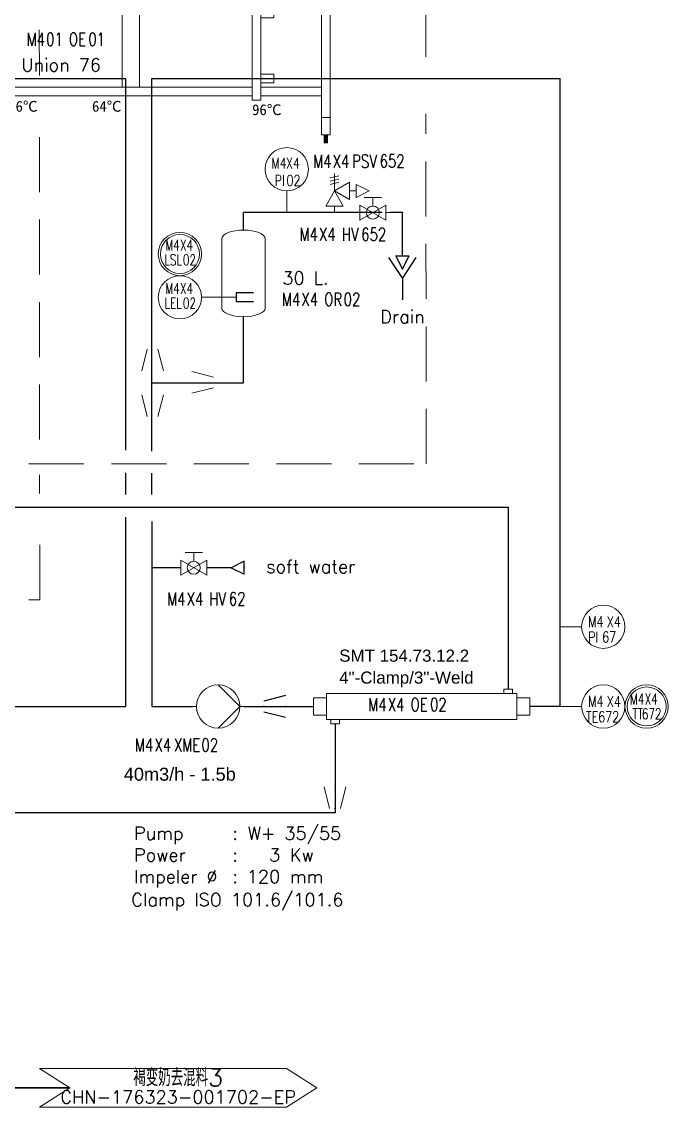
# Model space of a CAD drawing. Header units: inches. Extents: x 10544 to 11608, y 23833 to 24615.
# Drawn here: x 11357.3 to 11506.6, y 23901.7 to 24152.4 of the extents above; entities that cross this region are included whole.
import ezdxf
from ezdxf.enums import TextEntityAlignment as Align

# ---------------------------------------------------------------- set-up
doc = ezdxf.new("R2010")
doc.units = ezdxf.units.IN
doc.header["$MEASUREMENT"] = 0
doc.linetypes.add('DASHED', pattern=[19.05, 12.7, -6.35])
for name, color, linetype in [('13 Pipe Water Hot', 161, 'Continuous'), ('20 Pipe Steam Industrial', 231, 'Continuous'), ('60 TXT International', 7, 'Continuous'), ('DIAMETRE', 7, 'Continuous'), ('MATERIEL-DIVERS', 7, 'Continuous'), ('POMPES-PROCESS', 7, 'Continuous'), ('REPERES', 7, 'Continuous'), ('techn-data', 7, 'Continuous'), ('TEXTES', 7, 'Continuous'), ('TUYAUTERIE-EAU', 5, 'Continuous'), ('TUYAUTERIE-PROCESS', 30, 'Continuous'), ('TUYAUTERIE-VAPEUR INDUSTRIELLE', 231, 'Continuous'), ('TXT_FR', 7, 'Continuous')]:
    doc.layers.add(name, color=color, linetype=linetype)
for name, color, linetype, lineweight in [('19 Pipe Process', 30, 'Continuous', 30), ('31 Equipment', 7, 'Continuous', 9), ('32 Instruments Control Loop', 140, 'DASHED', 9), ('33 Instruments Labels', 7, 'Continuous', 9), ('40 TXT Data', 7, 'Continuous', 9), ('43 TXT English', 7, 'Continuous', 9), ('Other-material', 7, 'Continuous', 9)]:
    doc.layers.add(name, color=color, linetype=linetype, lineweight=lineweight)
doc.layers.get('REPERES').off()
doc.styles.add('ROMANS', font='ROMANS.SHX')
doc.styles.get("Standard").update_dxf_attribs({"font": 'arial.ttf'})
doc.styles.add('USER1', font='TXT.SHX', dxfattribs={"bigfont": 'gbcbig.shx'})

# ---------------------------------------------------------------- blocks, each defined once
blk = doc.blocks.new('FLE23-A')
at = {"color": 7}
for p, q in [((0, 1.5), (-3, 0)), ((-3, 0), (0, -1.5)), ((0, -1.5), (0, 1.5))]:
    blk.add_line(p, q, dxfattribs=at)
at = {"layer": 'MATERIEL-DIVERS', "color": 7, "extrusion": (-1, 0, 0)}
blk.add_point((-3, 0), dxfattribs=at)
at = {"layer": 'MATERIEL-DIVERS', "color": 2}
for p in [(-3, 0), (0, 0)]:
    blk.add_point(p, dxfattribs=at)
at = {"layer": 'MATERIEL-DIVERS', "color": 7, "extrusion": (1, 0, 0)}
blk.add_point((0, 0), dxfattribs=at)
blk = doc.blocks.new('REPNORM')
at = {"layer": 'TEXTES', "style": 'ROMANS', "width": 0.75}
for tag, p in [('ZONE', (-9.75, -1.25)), ('SOUSZONE', (-5.25, -1.25)), ('ELEMENT', (0, -1.25)), ('NUM', (4.5, -1.25))]:
    blk.add_attdef(tag, p, '', height=3, dxfattribs=at)
blk = doc.blocks.new('APV-HEX-PLAT-13')
at = {"layer": '31 Equipment'}
for p, q in [((-1, 2), (-1, 37)), ((-1, 37), (1, 37)), ((1, 2), (1, 37)), ((1, 36), (15, 36)), ((15, 10), (15, 37)), ((15, 37), (17, 37)), ((17, 10), (17, 37)), ((17, 36), (103, 36)), ((103, 2), (103, 37)), ((103, 37), (105, 37)), ((105, 2), (105, 37)), ((1, 32), (15, 32)), ((12, 29), (12, 31)), ((12, 31), (15, 31)), ((17, 32), (103, 32)), ((43, 13), (43, 32)), ((47, 13), (47, 32)), ((73, 13), (73, 32)), ((77, 13), (77, 32)), ((105, 31), (107, 31)), ((107, 29), (107, 31)), ((12, 29), (15, 29)), ((105, 29), (107, 29)), ((12, 16), (15, 16)), ((12, 14), (12, 16)), ((105, 16), (107, 16)), ((107, 14), (107, 16)), ((1, 13), (15, 13)), ((12, 14), (15, 14)), ((17, 13), (103, 13)), ((105, 14), (107, 14)), ((1, 11), (15, 11)), ((17, 11), (103, 11)), ((15, 10), (17, 10)), ((-1, 6), (1, 6)), ((103, 6), (105, 6)), ((-1, 2), (1, 2)), ((103, 2), (105, 2))]:
    blk.add_line(p, q, dxfattribs=at)
for points in [[(0.5, 2), (-0.5, 2), (0.5, 0), (-0.5, 0)], [(104.5, 2), (103.5, 2), (104.5, 0), (103.5, 0)]]:
    blk.add_trace(points, dxfattribs=at)
blk = doc.blocks.new('APV-SIGN-ARW-DWG-1')
at = {"layer": '31 Equipment'}
for p, q in [((-32, 4.49), (25, 4.49)), ((-32, 4.49), (-25, 0)), ((25, 4.49), (32, 0)), ((-25, 0), (-32, -4.49)), ((32, 0), (25, -4.49)), ((-32, -4.49), (25, -4.49))]:
    blk.add_line(p, q, dxfattribs=at)
at = {"layer": '31 Equipment', "style": 'ROMANS', "width": 0.8}
for tag, p in [('TEXT1', (0, 0.37)), ('TEXT2', (0, -3.63))]:
    blk.add_attdef(tag, text='', height=3, dxfattribs=at).set_placement(p, align=Align.CENTER)
blk = doc.blocks.new('APV-HEX-TUB-11')
at = {"layer": '31 Equipment'}
for p, q in [((47, 3), (3, 3)), ((3, 3), (3, -3)), ((4, 3), (4, 4)), ((4, 4), (6, 4)), ((6, 4), (6, 3)), ((47, -3), (47, 3)), ((3, 2), (0, 2)), ((0, 2), (0, -2)), ((47, 2), (50, 2)), ((50, 2), (50, -2)), ((0, -2), (3, -2)), ((50, -2), (47, -2)), ((3, -3), (47, -3)), ((44, -4), (44, -3)), ((46, -4), (44, -4)), ((46, -3), (46, -4))]:
    blk.add_line(p, q, dxfattribs=at)
at = {"layer": '31 Equipment', "ltscale": 38}
for p in [(5, 4), (0, 0), (50, 0), (45, -4)]:
    blk.add_point(p, dxfattribs=at)
blk = doc.blocks.new('CR')
at = {"color": 7}
for p, q in [((-2.5, 2.5), (2.5, 1.25)), ((2.5, 1.25), (2.5, 1.25)), ((2.5, -1.25), (-2.5, -2.5))]:
    blk.add_line(p, q, dxfattribs=at)
at = {"color": 7, "extrusion": (-1, 0, 0)}
blk.add_point((-2.5, 0), dxfattribs=at)
at = {"color": 7, "extrusion": (1, 0, 0)}
blk.add_point((2.5, 0), dxfattribs=at)
blk = doc.blocks.new('APV-PMP-GEN-CENTR-1')
at = {"layer": '31 Equipment', "ltscale": 38}
for p, q in [((5, 0), (0, 5)), ((-5, 0), (-7, 0)), ((5, 0), (0, -5)), ((5, 0), (7, 0))]:
    blk.add_line(p, q, dxfattribs=at)
blk.add_circle((0, 0), 5, dxfattribs=at)
blk = doc.blocks.new('REPNORM1')
at = {"layer": 'TEXTES', "style": 'ROMANS', "width": 0.75}
for tag, p in [('ZONE', (-9.75, -1.25)), ('SOUSZONE', (-5.25, -1.25)), ('ELEMENT', (-0.75, -1.25)), ('NUM', (5.59, -1.22))]:
    blk.add_attdef(tag, p, '', height=3, dxfattribs=at)
blk = doc.blocks.new('TEXT-PUMP_caract_ANGLAIS')
at = {"layer": 'techn-data', "style": 'ROMANS'}
for s, p in [('Pump', (-22, 9)), ('Power', (-22, 4)), ('Kw', (14, 4)), ('Impeler %%C', (-22, -1)), ('mm', (14, -1))]:
    blk.add_text(s, height=3, dxfattribs=at).set_placement(p)
for p in [(2, 9), (2, 4), (2, -1)]:
    blk.add_text(':', height=3, dxfattribs=at).set_placement(p, align=Align.RIGHT)
blk.add_attdef('Type', (4.23, 9), '', height=3, dxfattribs=at)
for tag, p in [('Pui', (11.76, 4)), ('Dia', (11.76, -1))]:
    blk.add_attdef(tag, text='', height=3, dxfattribs=at).set_placement(p, align=Align.RIGHT)
blk = doc.blocks.new('APV-FCE-GEN-REDCON-1')
at = {"layer": '31 Equipment', "color": 7}
for p, q in [((-2.5, 2.5), (2.5, 1.25)), ((2.5, 1.25), (2.5, 1.25)), ((2.5, -1.25), (-2.5, -2.5))]:
    blk.add_line(p, q, dxfattribs=at)
blk = doc.blocks.new('APV-TNK-GEN-1')
at = {"layer": '31 Equipment'}
for p, q in [((-5, 18), (-5, 2)), ((5, 2), (5, 18))]:
    blk.add_line(p, q, dxfattribs=at)
for centre, major_axis in [((0, 18), (-5, 0)), ((0, 2), (5, 0))]:
    blk.add_ellipse(centre, major_axis=major_axis, ratio=0.4, start_param=3.141593, end_param=6.283185, dxfattribs=at)
at = {"layer": '31 Equipment', "ltscale": 38}
blk.add_point((0, 0), dxfattribs=at)
blk = doc.blocks.new('FLE23')
at = {"color": 7}
for p, q in [((0, -1.5), (0, 1.5)), ((0, 1.5), (3, 0)), ((3, 0), (0, -1.5))]:
    blk.add_line(p, q, dxfattribs=at)
at = {"layer": 'MATERIEL-DIVERS', "color": 2}
for p in [(0, 0), (3, 0)]:
    blk.add_point(p, dxfattribs=at)
at = {"layer": 'MATERIEL-DIVERS', "color": 7, "extrusion": (-1, 0, 0)}
blk.add_point((0, 0), dxfattribs=at)
at = {"layer": 'MATERIEL-DIVERS', "color": 7, "extrusion": (1, 0, 0)}
blk.add_point((3, 0), dxfattribs=at)
blk = doc.blocks.new('EGOUT')
at = {"color": 7}
for p, q in [((-3.2, 9.61), (0, 4.81)), ((0, 4.81), (3.2, 9.61)), ((0, 4.81), (0, 0))]:
    blk.add_line(p, q, dxfattribs=at)
at = {"color": 7, "extrusion": (0, -1, 0)}
blk.add_point((0, 0), dxfattribs=at)
at = {"layer": 'POMPES-PROCESS', "style": 'ROMANS'}
blk.add_attdef('EGOUT', text='', height=3, dxfattribs=at).set_placement((0, -4), align=Align.MIDDLE)
blk = doc.blocks.new('APV-INS-M-L-PI')
at = {"layer": '31 Equipment', "color": 7}
blk.add_line((0, -5), (0, -10), dxfattribs=at)
blk.add_circle((0, 0), 5, dxfattribs=at)
at = {"layer": '33 Instruments Labels', "style": 'ROMANS', "width": 0.8, "flags": 8}
blk.add_attdef('PI', text='', height=3, dxfattribs=at).set_placement((0, 0), align=Align.MIDDLE)
blk = doc.blocks.new('APV-VLVM-BALL-KHV+MF-1')
at = {"layer": '31 Equipment'}
for p, q in [((-2, 3.5), (2, 3.5)), ((0, 1.5), (0, 3.5)), ((-3, 1.734), (-3, -1.734)), ((-3, -1.734), (3, 1.734)), ((3, -1.734), (-3, 1.734)), ((3, 1.734), (3, -1.734))]:
    blk.add_line(p, q, dxfattribs=at)
at = {"layer": '31 Equipment', "ltscale": 38}
for p, q in [((-3, 0), (-4, 0)), ((3, 0), (4, 0))]:
    blk.add_line(p, q, dxfattribs=at)
at = {"layer": '31 Equipment'}
blk.add_circle((0, 0), 1.5, dxfattribs=at)
blk = doc.blocks.new('APV-FCE-RELV-SI2-1')
at = {"layer": '31 Equipment'}
for p, q in [((1, 3.5), (-1, 3)), ((1, 2.75), (-1, 2.25)), ((0, 0), (0, 4)), ((1, 2), (-1, 1.5))]:
    blk.add_line(p, q, dxfattribs=at)
at = {"layer": '31 Equipment', "color": 7}
for p, q in [((0, 0), (-2, -3.5)), ((3.5, 2), (0, 0)), ((0, 0), (3.5, -2)), ((2, -3.5), (0, 0)), ((3.5, -2), (3.5, 2)), ((3.5, 0), (5, 0)), ((5, -1.5), (5, 1.5)), ((5, 1.5), (8, 0)), ((8, 0), (5, -1.5)), ((-2, -3.5), (2, -3.5)), ((0, -3.5), (0, -5))]:
    blk.add_line(p, q, dxfattribs=at)
blk = doc.blocks.new('APV-INS-M-L-LE2')
at = {"layer": '31 Equipment', "color": 7}
blk.add_line((5, 0), (13, 0), dxfattribs=at)
at = {"layer": '31 Equipment', "lineweight": 25}
blk.add_lwpolyline([(17, 1), (13, 1), (13, 0), (13, -1), (17, -1)], dxfattribs=at)
at = {"layer": '31 Equipment', "color": 7}
blk.add_circle((0, 0), 5, dxfattribs=at)
at = {"layer": '33 Instruments Labels', "style": 'ROMANS', "width": 0.8}
blk.add_attdef('LE?', text='', height=3, dxfattribs=at).set_placement((0, 0), align=Align.MIDDLE)
blk = doc.blocks.new('APV-INS-F-L-LS')
at = {"layer": '31 Equipment'}
for radius in [5, 4.5]:
    blk.add_circle((0, 0), radius, dxfattribs=at)
at = {"layer": '33 Instruments Labels', "style": 'ROMANS', "width": 0.8}
blk.add_attdef('LS?', text='', height=3, dxfattribs=at).set_placement((0, 0), align=Align.MIDDLE)
blk = doc.blocks.new('REPINS2')
at = {"layer": 'TEXTES', "style": 'ROMANS', "width": 0.7}
for tag, p in [('ZONE', (-3.35, 0.8)), ('SOUSZONE', (0.05, 0.8)), ('NUM', (0.7, -2.6))]:
    blk.add_attdef(tag, p, '', height=2.5, dxfattribs=at)
blk.add_attdef('ELEMENT', text='', height=2.5, dxfattribs=at).set_placement((-1.56, -2.59), align=Align.CENTER)
blk = doc.blocks.new('REPINS')
at = {"layer": 'TEXTES', "style": 'ROMANS', "width": 0.75}
for tag, p in [('ZONE', (-3.3, 1)), ('SOUSZONE', (0.1, 1)), ('NUM', (0.2, -3))]:
    blk.add_attdef(tag, p, '', height=2.5, dxfattribs=at)
blk.add_attdef('ELEMENT', text='', height=2.5, dxfattribs=at).set_placement((-0.2, -3), align=Align.RIGHT)
blk = doc.blocks.new('NBF_ARROW-4TEXTS')
at = {"layer": '40 TXT Data', "color": 5, "style": 'ROMANS'}
blk.add_attdef('CAPACITY', text='', height=2.5, dxfattribs=at).set_placement((-5, 4), align=Align.BOTTOM_RIGHT)
blk.add_attdef('PID-NO/TAG', text='', height=2.5, dxfattribs=at).set_placement((-5, -7), align=Align.TOP_RIGHT)
at = {"layer": '43 TXT English', "style": 'ROMANS'}
blk.add_attdef('TEXT-ENG', text='', height=3, dxfattribs=at).set_placement((-5, -1), align=Align.BOTTOM_RIGHT)
at = {"layer": '60 TXT International', "style": 'ROMANS'}
blk.add_attdef('TEXT-RUS', text='', height=3, dxfattribs=at).set_placement((-5, -2), align=Align.TOP_RIGHT)
blk = doc.blocks.new('APV-INS-F-L-TT')
at = {"layer": '31 Equipment'}
for radius in [5, 4.5]:
    blk.add_circle((0, 0), radius, dxfattribs=at)

msp = doc.modelspace()

# ---------------------------------------------------------------- linework, layer by layer
at = {"layer": '13 Pipe Water Hot'}
for p, q in [((11350.94, 24139.26), (11381.39, 24139.26)), ((11381.39, 24053.43), (11381.39, 24139.26)), ((11387.37, 24139.26), (11481.62, 24139.26)), ((11387.37, 24053.19), (11387.37, 24139.26)), ((11481.62, 23994.26), (11481.62, 24139.26)), ((11381.39, 24043.18), (11381.39, 24048.22)), ((11387.37, 24043.18), (11387.37, 24048.14)), ((11381.39, 23994.26), (11381.39, 24038.01)), ((11311.23, 23994.26), (11381.39, 23994.26)), ((11408.7, 23994.26), (11424.69, 23994.26))]:
    msp.add_line(p, q, dxfattribs=at)
for points in [[(11387.37, 24068.99), (11408.54, 24068.99), (11408.54, 24084.26)], [(11387.37, 24036.95), (11387.37, 23994.26), (11396.79, 23994.26)], [(11394.05, 24026.3), (11387.37, 24026.3)], [(11405.67, 24026.3), (11400.05, 24026.3)], [(11481.62, 23994.26), (11474.69, 23994.26)]]:
    msp.add_lwpolyline(points, dxfattribs=at)
at = {"layer": '19 Pipe Process'}
msp.add_lwpolyline([(11268.98, 23906.2), (11368.46, 23906.2)], dxfattribs=at)
at = {"layer": '20 Pipe Steam Industrial'}
for points in [[(11251.8, 24040.29), (11469.69, 24040.29), (11469.69, 23998.26)], [(11429.69, 23990.26), (11429.69, 23969.68)]]:
    msp.add_lwpolyline(points, dxfattribs=at)
at = {"layer": '32 Instruments Control Loop'}
for points in [[(11450.67, 24144.3), (11450.64, 24174.27)], [(11361.42, 24139.99), (11361.41, 24150.5)], [(11282.8, 24050.29), (11450.7, 24050.29), (11450.67, 24131.09)], [(11361.49, 24055.9), (11361.43, 24128)], [(11361.49, 24043.46), (11361.49, 24047.76)], [(11282.8, 24018.88), (11361.5, 24018.88), (11361.5, 24037.02)]]:
    msp.add_lwpolyline(points, dxfattribs=at)
at = {"layer": 'TUYAUTERIE-EAU'}
for p, q in [((11440.54, 24108.31), (11408.54, 24108.31)), ((11408.54, 24104.26), (11408.54, 24108.31)), ((11445.41, 24108.31), (11442.41, 24108.31)), ((11445.25, 24098.31), (11445.25, 24108.31))]:
    msp.add_line(p, q, dxfattribs=at)
at = {"layer": 'TUYAUTERIE-VAPEUR INDUSTRIELLE'}
msp.add_line((11429.69, 23969.68), (11266.23, 23969.68), dxfattribs=at)

# ---------------------------------------------------------------- block references
at = {"layer": '31 Equipment', "xscale": -1}
for name, p in [('APV-HEX-PLAT-13', (11427.53, 24124.26)), ('APV-TNK-GEN-1', (11408.54, 24084.26)), ('APV-HEX-TUB-11', (11474.69, 23994.26))]:
    msp.add_blockref(name, p, dxfattribs=at)
at = {"layer": '31 Equipment'}
for name, p in [('APV-INS-M-L-PI', (11418.54, 24118.31)), ('APV-FCE-RELV-SI2-1', (11429.54, 24113.31)), ('APV-FCE-GEN-REDCON-1', (11399.12, 24069.09))]:
    msp.add_blockref(name, p, dxfattribs=at)
for name, p, rotation in [('APV-VLVM-BALL-KHV+MF-1', (11438.41, 24108.31), 0.0001520395044134), ('APV-FCE-GEN-REDCON-1', (11387.56, 24063.75), 270)]:
    msp.add_blockref(name, p, dxfattribs=dict(at, rotation=rotation))
at = {"layer": '31 Equipment', "xscale": -1}
for name, p, rotation in [('APV-FCE-GEN-REDCON-1', (11387.56, 24074.26), 270), ('APV-INS-M-L-PI', (11491.62, 24012.68), 269.9999999999998), ('APV-PMP-GEN-CENTR-1', (11402.7, 23994.26), 180), ('APV-INS-M-L-PI', (11491.62, 23994.26), 269.9999999999998)]:
    msp.add_blockref(name, p, dxfattribs=dict(at, rotation=rotation))
at = {"layer": '31 Equipment'}
ref = msp.add_blockref('NBF_ARROW-4TEXTS', (11439.35, 24027.18), dxfattribs=at)
ref.add_attrib('TEXT-ENG', 'soft water', dxfattribs={"layer": '43 TXT English', "height": 3, "style": 'ROMANS'}).set_placement((11434.35, 24024.18), align=Align.BOTTOM_RIGHT)
at = {"layer": '33 Instruments Labels', "xscale": -1}
msp.add_blockref('APV-INS-F-L-TT', (11501.62, 23994.26), dxfattribs=at)
at = {"layer": 'MATERIEL-DIVERS'}
for name, p in [('APV-INS-F-L-LS', (11393.87, 24098.74)), ('APV-INS-M-L-LE2', (11393.87, 24088.74)), ('APV-VLVM-BALL-KHV+MF-1', (11397.05, 24026.3)), ('FLE23-A', (11408.67, 24026.3))]:
    msp.add_blockref(name, p, dxfattribs=at)
msp.add_blockref('EGOUT', (11445.25, 24088.31), dxfattribs=at).add_auto_attribs({'EGOUT': 'Drain'})
at = {"layer": 'MATERIEL-DIVERS', "rotation": 270}
msp.add_blockref('FLE23', (11445.25, 24098.31), dxfattribs=at)
at = {"layer": 'MATERIEL-DIVERS', "xscale": -1}
msp.add_blockref('CR', (11415.74, 23994.26), dxfattribs=at)
at = {"layer": 'MATERIEL-DIVERS'}
ref = msp.add_blockref('APV-SIGN-ARW-DWG-1', (11393.46, 23906.2), dxfattribs=at)
ref.add_attrib('TEXT1', '褐变奶去混料3', dxfattribs={"layer": '31 Equipment', "height": 4, "style": 'USER1'}).set_placement((11393.46, 23906.58), align=Align.CENTER)
ref.add_attrib('TEXT2', 'CHN-176323-001702-EP', dxfattribs={"layer": '31 Equipment', "height": 3, "style": 'USER1'}).set_placement((11393.46, 23902.58), align=Align.CENTER)
at = {"layer": 'Other-material', "xscale": -1, "rotation": 90}
msp.add_blockref('CR', (11429.69, 23973.19), dxfattribs=at)
at = {"layer": 'REPERES'}
for name, p, values in [('REPNORM', (11368.24, 24148.08), {'ZONE': 'M4', 'SOUSZONE': '01', 'ELEMENT': 'OE', 'NUM': '01'}), ('REPINS', (11418.28, 24117.47), {'ZONE': 'M4', 'SOUSZONE': 'X4', 'ELEMENT': 'PI', 'NUM': '02'}), ('REPNORM1', (11434.38, 24119.92), {'ZONE': 'M4', 'SOUSZONE': 'X4', 'ELEMENT': 'PSV', 'NUM': '652'}), ('REPNORM', (11431.23, 24103.03), {'ZONE': 'M4', 'SOUSZONE': 'X4', 'ELEMENT': 'HV', 'NUM': '652'}), ('REPINS2', (11393.87, 24098.74), {'ZONE': 'M4', 'SOUSZONE': 'X4', 'NUM': '02', 'ELEMENT': 'LSL'}), ('REPINS2', (11393.87, 24088.74), {'ZONE': 'M4', 'SOUSZONE': 'X4', 'NUM': '02', 'ELEMENT': 'LEL'}), ('REPNORM', (11427.17, 24088.03), {'ZONE': 'M4', 'SOUSZONE': 'X4', 'ELEMENT': 'OR', 'NUM': '02'}), ('REPNORM', (11400.66, 24018.86), {'ZONE': 'M4', 'SOUSZONE': 'X4', 'ELEMENT': 'HV', 'NUM': '62'}), ('REPNORM', (11447.11, 23994.46), {'ZONE': 'M4', 'SOUSZONE': 'X4', 'ELEMENT': 'OE', 'NUM': '02'}), ('REPNORM1', (11393.24, 23985.08), {'ZONE': 'M4', 'SOUSZONE': 'X4', 'ELEMENT': 'XME', 'NUM': '02'})]:
    msp.add_blockref(name, p, dxfattribs=at).add_auto_attribs(values)
ref = msp.add_blockref('REPINS', (11491.44, 24012.67), dxfattribs=dict(at, rotation=270))
ref.add_attrib('ZONE', 'M4', (11488.13, 24012.61), dxfattribs={"layer": 'TEXTES', "height": 2.5, "style": 'ROMANS', "width": 0.75})
ref.add_attrib('SOUSZONE', 'X4', (11492.44, 24012.57), dxfattribs={"layer": 'TEXTES', "height": 2.5, "style": 'ROMANS', "width": 0.75})
ref.add_attrib('ELEMENT', 'PI', dxfattribs={"layer": 'TEXTES', "height": 2.5, "style": 'ROMANS', "width": 0.75}).set_placement((11490.45, 24009.01), align=Align.RIGHT)
ref.add_attrib('NUM', '67', (11491.36, 24009.05), dxfattribs={"layer": 'TEXTES', "height": 2.5, "style": 'ROMANS', "width": 0.75})
ref = msp.add_blockref('REPINS2', (11501.13, 23993.92), dxfattribs=at)
ref.add_attrib('ZONE', 'M4', (11497.78, 23994.72), dxfattribs={"layer": 'TEXTES', "height": 2.5, "style": 'ROMANS', "width": 0.7})
ref.add_attrib('SOUSZONE', 'X4', (11501.18, 23994.72), dxfattribs={"layer": 'TEXTES', "height": 2.5, "style": 'ROMANS', "width": 0.7})
ref.add_attrib('NUM', '672', (11500.54, 23991.32), dxfattribs={"layer": 'TEXTES', "height": 2.5, "style": 'ROMANS', "width": 0.7})
ref.add_attrib('ELEMENT', 'TT', dxfattribs={"layer": 'TEXTES', "height": 2.5, "style": 'ROMANS', "width": 0.7}).set_placement((11499.57, 23991.33), align=Align.CENTER)
ref = msp.add_blockref('REPINS', (11491.44, 23994.25), dxfattribs=dict(at, rotation=270))
ref.add_attrib('ZONE', 'M4', (11488.13, 23994.2), dxfattribs={"layer": 'TEXTES', "height": 2.5, "style": 'ROMANS', "width": 0.75})
ref.add_attrib('SOUSZONE', 'X4', (11492.44, 23994.15), dxfattribs={"layer": 'TEXTES', "height": 2.5, "style": 'ROMANS', "width": 0.75})
ref.add_attrib('ELEMENT', 'TE', dxfattribs={"layer": 'TEXTES', "height": 2.5, "style": 'ROMANS', "width": 0.75}).set_placement((11490.45, 23990.59), align=Align.RIGHT)
ref.add_attrib('NUM', '672', (11490.45, 23990.63), dxfattribs={"layer": 'TEXTES', "height": 2.5, "style": 'ROMANS', "width": 0.75})
at = {"layer": 'TUYAUTERIE-PROCESS'}
msp.add_blockref('TEXT-PUMP_caract_ANGLAIS', (11405.27, 23954.48), dxfattribs=at).add_auto_attribs({'Dia': '120', 'Pui': '3', 'Type': 'W+ 35/55'})

# ---------------------------------------------------------------- texts
at = {"char_height": 2.8, "width": 40.5804, "attachment_point": 1}
for s, insert in [('SMT 154.73.12.2', (11430.64, 24007.4)), ('4"-Clamp/3"-Weld', (11430.64, 24002.33))]:
    msp.add_mtext(s, dxfattribs=dict(at, insert=insert))
at = {"layer": '31 Equipment', "color": 1, "char_height": 2.5, "attachment_point": 3, "style": 'ROMANS'}
for s, insert, width in [('{\\fKaiTi|b0|i0|c134|p49;44℃/36℃}', (11361.03, 24134.1), 3.9988), ('{\\fKaiTi|b0|i0|c134|p49;64℃}', (11380.38, 24134.1), 28.4552), ('{\\fKaiTi|b0|i0|c134|p49;96℃}', (11417.34, 24133.31), 28.4552)]:
    msp.add_mtext(s, dxfattribs=dict(at, insert=insert, width=width))
at = {"layer": 'DIAMETRE'}
msp.add_text('40m3/h - 1.5b', height=3, dxfattribs=at).set_placement((11380.91, 23977.12))
at = {"layer": 'TXT_FR', "style": 'ROMANS'}
for s, p in [('Union 76', (11357.26, 24140.9)), ('Clamp ISO 101.6/101.6', (11382.63, 23948.14))]:
    msp.add_text(s, height=3, dxfattribs=at).set_placement(p)
at = {"layer": 'TXT_FR', "insert": (11422.86, 24093.18), "char_height": 3, "width": 16.3294, "attachment_point": 5, "style": 'ROMANS'}
msp.add_mtext('30 L.', dxfattribs=at)

doc.saveas('drawing.dxf')
